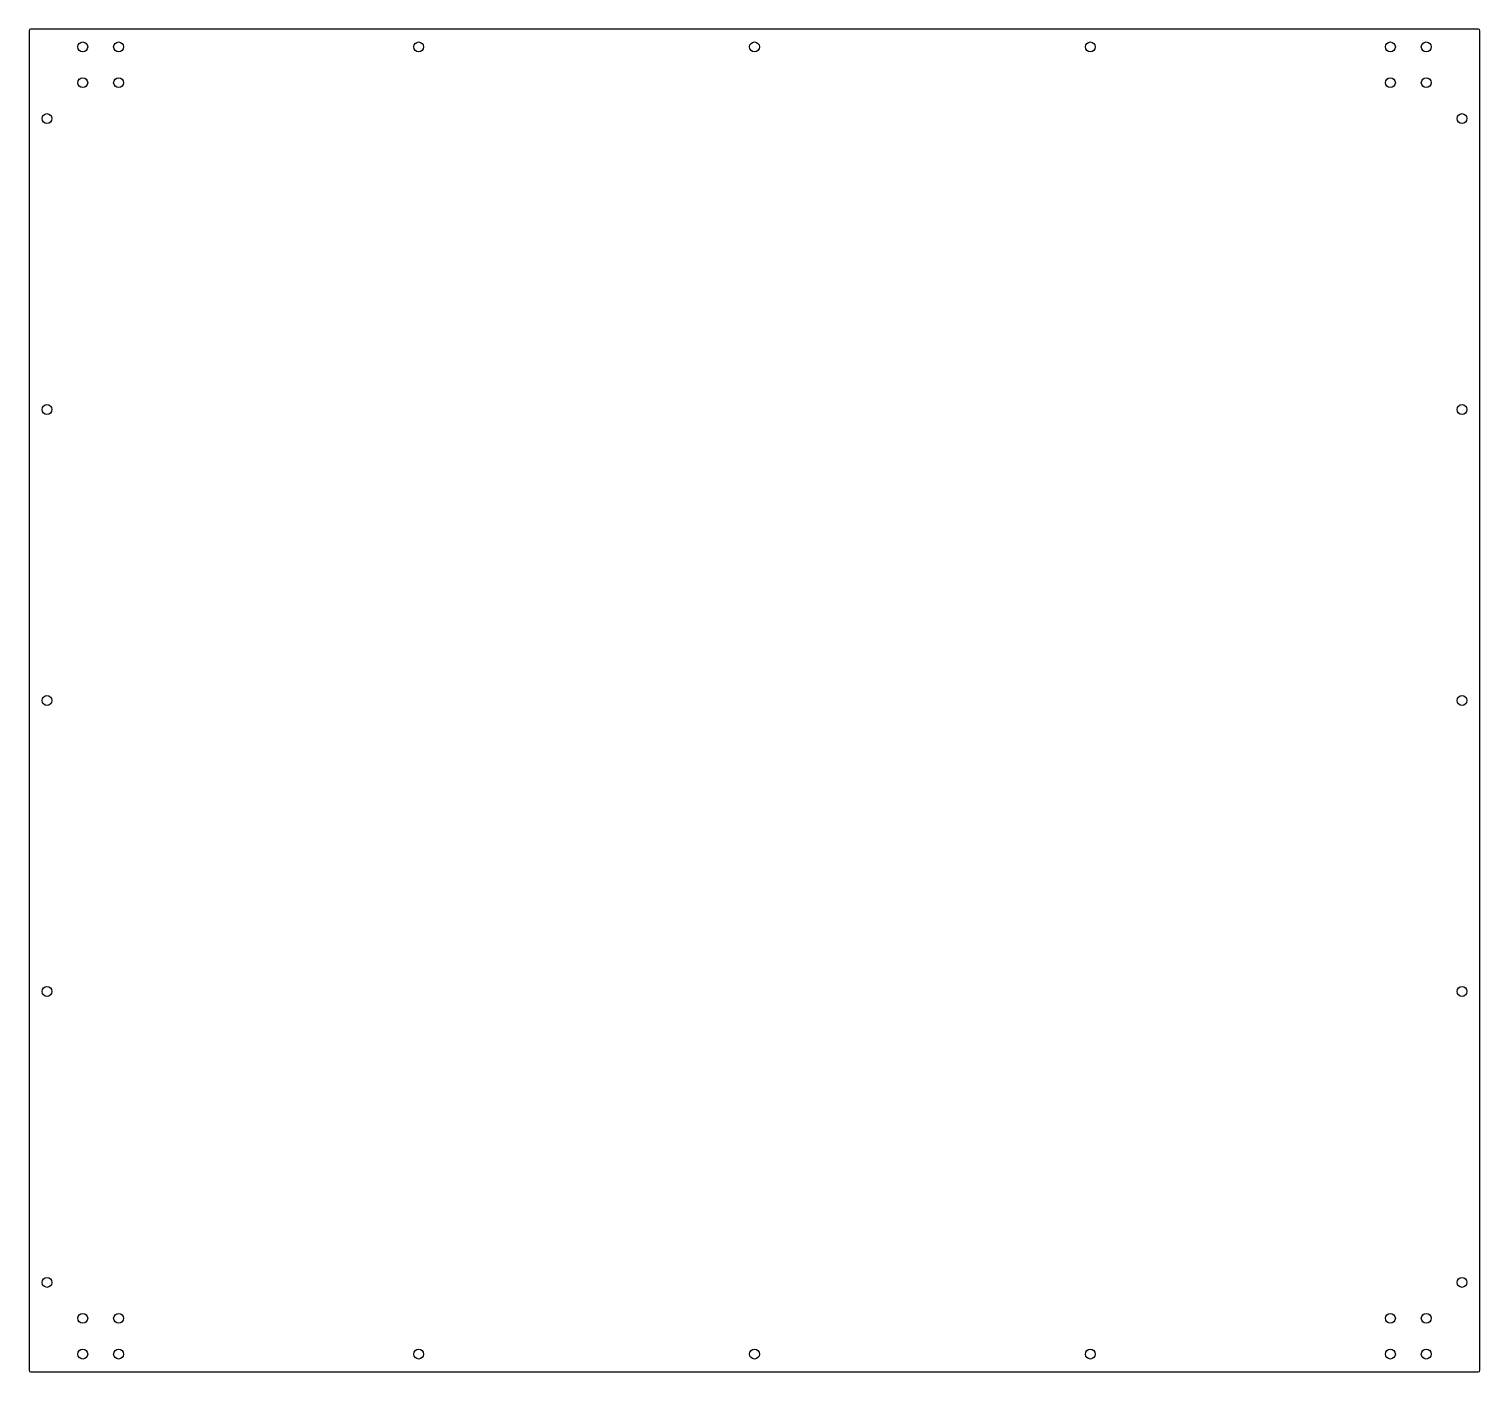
# Model space of a CAD drawing. Header units: millimetres. Extents: x -405 to 405, y -375 to 375.
import ezdxf

# ---------------------------------------------------------------- set-up
doc = ezdxf.new("R2010")
doc.units = ezdxf.units.MM

msp = doc.modelspace()

# ---------------------------------------------------------------- linework, layer by layer
at = {"color": 7, "linetype": 'Continuous', "lineweight": 25}
for p, q in [((-405, 374), (-405, -374)), ((404, 375), (-404, 375)), ((405, -374), (405, 374)), ((-404, -375), (404, -375))]:
    msp.add_line(p, q, dxfattribs=at)
for centre in [(-375, 365), (-355, 365), (-187.5, 365), (0, 365), (187.5, 365), (355, 365), (375, 365), (-375, 345), (-355, 345), (355, 345), (375, 345), (-395, 325), (395, 325), (-395, 162.5), (395, 162.5), (-395, 0), (395, 0), (-395, -162.5), (395, -162.5), (-395, -325), (395, -325), (-375, -345), (-355, -345), (355, -345), (375, -345), (-375, -365), (-355, -365), (-187.5, -365), (0, -365), (187.5, -365), (355, -365), (375, -365)]:
    msp.add_circle(centre, 2.75, dxfattribs=at)
for centre, start, end in [((-404, 374), 90, 180), ((404, 374), 0, 90), ((-404, -374), 180, 270), ((404, -374), 270, 0)]:
    msp.add_arc(centre, 1, start, end, dxfattribs=at)

doc.saveas('drawing.dxf')
